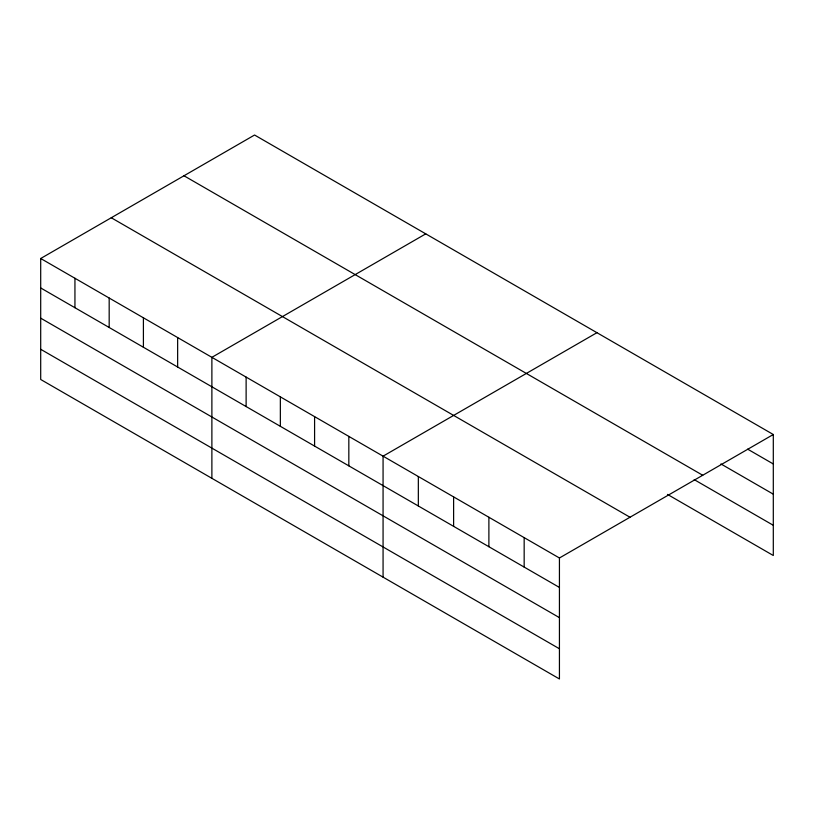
<?xml version="1.0" encoding="UTF-8"?>
<svg xmlns="http://www.w3.org/2000/svg" width="814" height="814" viewBox="0 0 814 814"><rect width="100%" height="100%" fill="white"/><g stroke="black" fill="none" stroke-linecap="round" stroke-linejoin="round"><path stroke-width="1.22" d="M40.7 258.496L559.432 557.987L559.432 678.978L40.7 379.487L40.7 258.496L254.568 135.022L773.3 434.513L773.3 555.504L667.48 494.403M425.753 233.852L211.884 357.336L211.884 478.317M596.927 332.692L383.068 456.166L383.068 577.146M559.432 557.987L773.3 434.513M747.649 449.155L773.3 463.97M720.919 463.939L773.3 494.169M183.995 175.773L702.726 475.264M694.2 479.629L773.3 525.295M111.274 217.755L630.005 517.246M40.7 287.953L559.432 587.443M40.7 318.162L559.432 617.653M40.7 349.277L559.432 648.768M524.165 537.627L524.165 567.073M488.888 517.256L488.888 546.713M453.612 496.896L453.612 526.343M418.335 476.526L418.335 505.982M348.83 436.396L348.83 465.852M314.591 416.626L314.591 446.082M280.352 396.866L280.352 426.322M246.123 377.096L246.123 406.552M177.645 337.566L177.645 367.022M143.406 317.796L143.406 347.252M109.178 298.036L109.178 327.482M74.939 278.266L74.939 307.723"/></g></svg>
